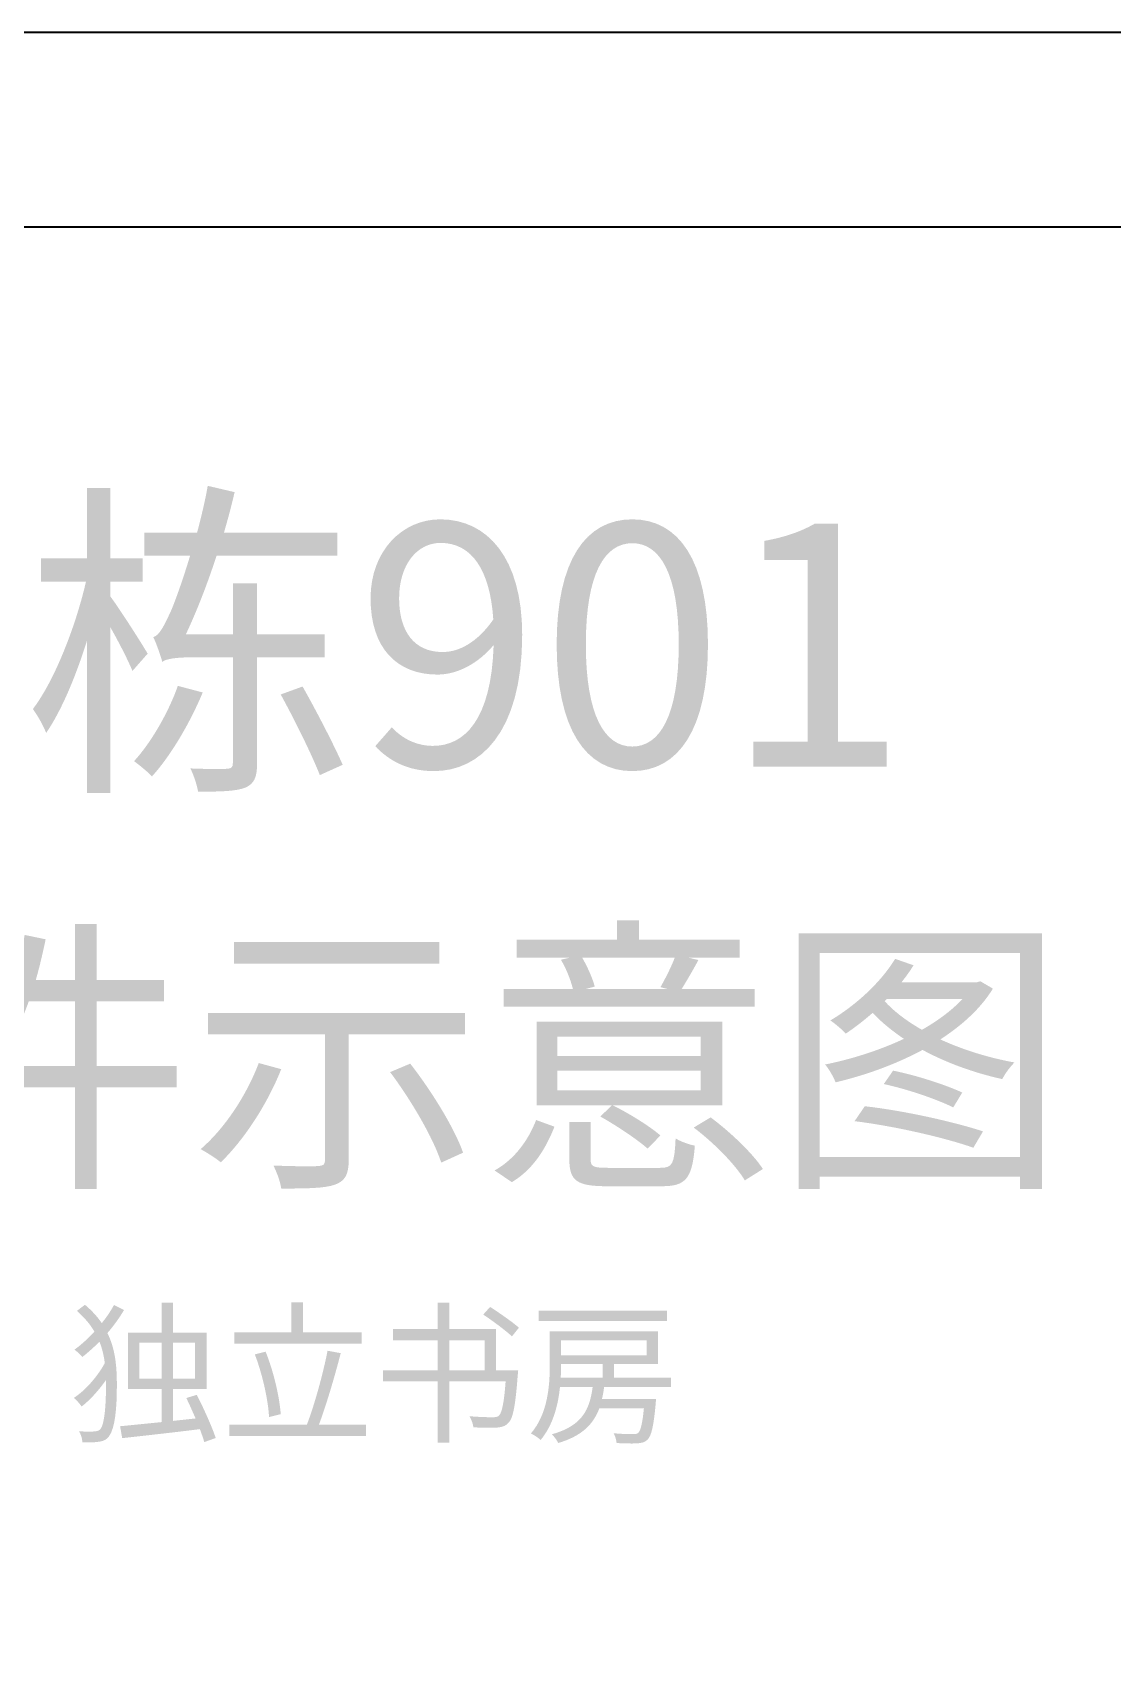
# Model space of a CAD drawing. Header units: millimetres. Extents: x -4600 to 229000, y -4300 to 19460.
# Drawn here: x 221477 to 223698, y 16114 to 19460 of the extents above; entities that cross this region are included whole.
import ezdxf

# ---------------------------------------------------------------- set-up
doc = ezdxf.new("R2010")
doc.units = ezdxf.units.MM
doc.header["$LTSCALE"] = 100
doc.layers.add('A-NOTE', color=7, linetype='Continuous', lineweight=18)
doc.layers.add('A-SHEET', color=7, linetype='Continuous', lineweight=35)

# ---------------------------------------------------------------- blocks, each defined once
blk = doc.blocks.new('A06_SHEET')
at = {"layer": 'A-NOTE'}
h = blk.add_hatch(color=256, dxfattribs=at)
edge = h.paths.add_edge_path()
edge.add_line((21588.8, 18523), (21588.8, 18378.4))
edge.add_line((21588.8, 18378.4), (21494, 18378.4))
edge.add_line((21494, 18378.4), (21494, 18330.6))
edge.add_line((21494, 18330.6), (21586.8, 18330.6))
edge.add_spline(control_points=[(21586.8, 18330.6), (21564.9, 18235.8), (21521.3, 18126), (21477.6, 18068.7)], knot_values=[0, 0, 0, 0, 1, 1, 1, 1], degree=3, periodic=0)
edge.add_spline(control_points=[(21477.6, 18068.7), (21487.2, 18055.7), (21499.5, 18033.9), (21504.9, 18019.6)], knot_values=[0, 0, 0, 0, 1, 1, 1, 1], degree=3, periodic=0)
edge.add_spline(control_points=[(21504.9, 18019.6), (21535.6, 18063.9), (21565.6, 18134.9), (21588.8, 18209.2)], knot_values=[0, 0, 0, 0, 1, 1, 1, 1], degree=3, periodic=0)
edge.add_line((21588.8, 18209.2), (21588.8, 17896.1))
edge.add_line((21588.8, 17896.1), (21637.2, 17896.1))
edge.add_line((21637.2, 17896.1), (21637.2, 18236.5))
edge.add_spline(control_points=[(21637.2, 18236.5), (21655, 18205.1), (21674.1, 18167.6), (21682.3, 18147.1)], knot_values=[0, 0, 0, 0, 1, 1, 1, 1], degree=3, periodic=0)
edge.add_line((21682.3, 18147.1), (21713.6, 18182.6))
edge.add_spline(control_points=[(21713.6, 18182.6), (21702.7, 18201.7), (21654.3, 18277.4), (21637.2, 18299.9)], knot_values=[0, 0, 0, 0, 1, 1, 1, 1], degree=3, periodic=0)
edge.add_line((21637.2, 18299.9), (21637.2, 18330.6))
edge.add_line((21637.2, 18330.6), (21703.4, 18330.6))
edge.add_line((21703.4, 18330.6), (21703.4, 18378.4))
edge.add_line((21703.4, 18378.4), (21637.2, 18378.4))
edge.add_line((21637.2, 18378.4), (21637.2, 18523))
edge.add_line((21637.2, 18523), (21588.8, 18523))
h = blk.add_hatch(color=256, dxfattribs=at)
edge = h.paths.add_edge_path()
edge.add_line((21706.8, 18431.6), (21706.8, 18384.5))
edge.add_line((21706.8, 18384.5), (21801, 18384.5))
edge.add_spline(control_points=[(21801, 18384.5), (21785.3, 18332), (21769.6, 18289.7), (21762.8, 18273.3)], knot_values=[0, 0, 0, 0, 1, 1, 1, 1], degree=3, periodic=0)
edge.add_spline(control_points=[(21762.8, 18273.3), (21748.4, 18242), (21738.2, 18220.1), (21725.2, 18216.7)], knot_values=[0, 0, 0, 0, 1, 1, 1, 1], degree=3, periodic=0)
edge.add_spline(control_points=[(21725.2, 18216.7), (21732.1, 18202.4), (21740.9, 18176.5), (21743.7, 18165.6)], knot_values=[0, 0, 0, 0, 1, 1, 1, 1], degree=3, periodic=0)
edge.add_spline(control_points=[(21743.7, 18165.6), (21749.8, 18171.7), (21772.3, 18175.1), (21803.7, 18175.1)], knot_values=[0, 0, 0, 0, 1, 1, 1, 1], degree=3, periodic=0)
edge.add_line((21803.7, 18175.1), (21888.9, 18175.1))
edge.add_line((21888.9, 18175.1), (21888.9, 17958.2))
edge.add_spline(control_points=[(21888.9, 17958.2), (21888.9, 17948.6), (21886.2, 17946.6), (21876.7, 17945.9), (21867.8, 17945.2), (21836.4, 17945.2), (21801.6, 17946.6)], knot_values=[0, 0, 0, 0, 1, 1, 1, 2, 2, 2, 2], degree=3, periodic=0)
edge.add_spline(control_points=[(21801.6, 17946.6), (21808.5, 17932.3), (21815.3, 17911.8), (21817.3, 17898.8)], knot_values=[0, 0, 0, 0, 1, 1, 1, 1], degree=3, periodic=0)
edge.add_spline(control_points=[(21817.3, 17898.8), (21863.7, 17898.8), (21894.4, 17899.5), (21914.2, 17907)], knot_values=[0, 0, 0, 0, 1, 1, 1, 1], degree=3, periodic=0)
edge.add_spline(control_points=[(21914.2, 17907), (21933.3, 17915.2), (21938.7, 17929.5), (21938.7, 17957.5)], knot_values=[0, 0, 0, 0, 1, 1, 1, 1], degree=3, periodic=0)
edge.add_line((21938.7, 17957.5), (21938.7, 18175.1))
edge.add_line((21938.7, 18175.1), (22077.9, 18175.1))
edge.add_line((22077.9, 18175.1), (22077.9, 18222.2))
edge.add_line((22077.9, 18222.2), (21938.7, 18222.2))
edge.add_line((21938.7, 18222.2), (21938.7, 18327.2))
edge.add_line((21938.7, 18327.2), (21888.9, 18327.2))
edge.add_line((21888.9, 18327.2), (21888.9, 18222.2))
edge.add_line((21888.9, 18222.2), (21792.1, 18222.2))
edge.add_spline(control_points=[(21792.1, 18222.2), (21814.6, 18269.9), (21836.4, 18325.9), (21855.5, 18384.5)], knot_values=[0, 0, 0, 0, 1, 1, 1, 1], degree=3, periodic=0)
edge.add_line((21855.5, 18384.5), (22103.8, 18384.5))
edge.add_line((22103.8, 18384.5), (22103.8, 18431.6))
edge.add_line((22103.8, 18431.6), (21870.5, 18431.6))
edge.add_spline(control_points=[(21870.5, 18431.6), (21878.7, 18459.5), (21886.2, 18487.5), (21892.4, 18514.8)], knot_values=[0, 0, 0, 0, 1, 1, 1, 1], degree=3, periodic=0)
edge.add_line((21892.4, 18514.8), (21837.1, 18527.8))
edge.add_spline(control_points=[(21837.1, 18527.8), (21831.7, 18495.7), (21823.5, 18463), (21815.3, 18431.6)], knot_values=[0, 0, 0, 0, 1, 1, 1, 1], degree=3, periodic=0)
edge.add_line((21815.3, 18431.6), (21706.8, 18431.6))
edge = h.paths.add_edge_path(flags=0)
edge.add_spline(control_points=[(21775.7, 18116.4), (21758, 18066), (21723.2, 18002.5), (21685.7, 17961.6)], knot_values=[0, 0, 0, 0, 1, 1, 1, 1], degree=3, periodic=0)
edge.add_spline(control_points=[(21685.7, 17961.6), (21696.6, 17953.4), (21713.6, 17939.8), (21722.5, 17930.2)], knot_values=[0, 0, 0, 0, 1, 1, 1, 1], degree=3, periodic=0)
edge.add_spline(control_points=[(21722.5, 17930.2), (21763.4, 17975.2), (21802.3, 18044.1), (21826.9, 18102.8)], knot_values=[0, 0, 0, 0, 1, 1, 1, 1], degree=3, periodic=0)
edge.add_line((21826.9, 18102.8), (21775.7, 18116.4))
edge = h.paths.add_edge_path(flags=0)
edge.add_spline(control_points=[(21987.2, 18098.7), (22016.5, 18045.5), (22051.3, 17974.6), (22067.7, 17932.9)], knot_values=[0, 0, 0, 0, 1, 1, 1, 1], degree=3, periodic=0)
edge.add_line((22067.7, 17932.9), (22114.7, 17954.1))
edge.add_spline(control_points=[(22114.7, 17954.1), (22097, 17994.3), (22061.5, 18063.2), (22032.2, 18115.1)], knot_values=[0, 0, 0, 0, 1, 1, 1, 1], degree=3, periodic=0)
edge.add_line((22032.2, 18115.1), (21987.2, 18098.7))
h = blk.add_hatch(color=256, dxfattribs=at)
edge = h.paths.add_edge_path()
edge.add_spline(control_points=[(22302.3, 17941.1), (22395.8, 17941.1), (22483.8, 18018.9), (22483.8, 18221.5), (22483.8, 18380.4), (22411.5, 18458.9), (22315.3, 18458.9), (22237.5, 18458.9), (22172, 18394.1), (22172, 18296.5), (22172, 18193.5), (22226.6, 18139.6), (22309.8, 18139.6), (22351.4, 18139.6), (22394.4, 18163.5), (22425.1, 18200.3)], knot_values=[0, 0, 0, 0, 1, 1, 1, 2, 2, 2, 3, 3, 3, 4, 4, 4, 5, 5, 5, 5], degree=3, periodic=0)
edge.add_spline(control_points=[(22425.1, 18200.3), (22420.3, 18045.5), (22364.4, 17993), (22300.3, 17993), (22267.5, 17993), (22237.5, 18007.3), (22215.7, 18031.2)], knot_values=[0, 0, 0, 0, 1, 1, 1, 2, 2, 2, 2], degree=3, periodic=0)
edge.add_line((22215.7, 18031.2), (22181.6, 17992.3))
edge.add_spline(control_points=[(22181.6, 17992.3), (22209.5, 17963), (22247.7, 17941.1), (22302.3, 17941.1)], knot_values=[0, 0, 0, 0, 1, 1, 1, 1], degree=3, periodic=0)
edge = h.paths.add_edge_path(flags=0)
edge.add_spline(control_points=[(22424.4, 18252.9), (22391, 18205.1), (22353.5, 18186), (22320.1, 18186), (22260.7, 18186), (22230.7, 18229.7), (22230.7, 18296.5), (22230.7, 18365.4), (22267.5, 18410.4), (22316, 18410.4), (22379.4, 18410.4), (22417.6, 18355.9), (22424.4, 18252.9)], knot_values=[0, 0, 0, 0, 1, 1, 1, 2, 2, 2, 3, 3, 3, 4, 4, 4, 4], degree=3, periodic=0)
h = blk.add_hatch(color=256, dxfattribs=at)
edge = h.paths.add_edge_path()
edge.add_spline(control_points=[(22710.2, 17941.1), (22805, 17941.1), (22865.8, 18027.1), (22865.8, 18201.7), (22865.8, 18375), (22805, 18458.9), (22710.2, 18458.9), (22614.7, 18458.9), (22554.7, 18375), (22554.7, 18201.7), (22554.7, 18027.1), (22614.7, 17941.1), (22710.2, 17941.1)], knot_values=[0, 0, 0, 0, 1, 1, 1, 2, 2, 2, 3, 3, 3, 4, 4, 4, 4], degree=3, periodic=0)
edge = h.paths.add_edge_path(flags=0)
edge.add_spline(control_points=[(22710.2, 17991.6), (22653.6, 17991.6), (22614.7, 18055), (22614.7, 18201.7), (22614.7, 18347.7), (22653.6, 18409.8), (22710.2, 18409.8), (22766.8, 18409.8), (22805.7, 18347.7), (22805.7, 18201.7), (22805.7, 18055), (22766.8, 17991.6), (22710.2, 17991.6)], knot_values=[0, 0, 0, 0, 1, 1, 1, 2, 2, 2, 3, 3, 3, 4, 4, 4, 4], degree=3, periodic=0)
h = blk.add_hatch(color=256, dxfattribs=at)
edge = h.paths.add_edge_path()
edge.add_line((22959.2, 17950), (23233.4, 17950))
edge.add_line((23233.4, 17950), (23233.4, 18001.8))
edge.add_line((23233.4, 18001.8), (23133.2, 18001.8))
edge.add_line((23133.2, 18001.8), (23133.2, 18450))
edge.add_line((23133.2, 18450), (23085.4, 18450))
edge.add_spline(control_points=[(23085.4, 18450), (23058.1, 18434.3), (23026.1, 18422.7), (22981.7, 18414.5)], knot_values=[0, 0, 0, 0, 1, 1, 1, 1], degree=3, periodic=0)
edge.add_line((22981.7, 18414.5), (22981.7, 18375))
edge.add_line((22981.7, 18375), (23071.1, 18375))
edge.add_line((23071.1, 18375), (23071.1, 18001.8))
edge.add_line((23071.1, 18001.8), (22959.2, 18001.8))
edge.add_line((22959.2, 18001.8), (22959.2, 17950))
h = blk.add_hatch(color=256, dxfattribs=at)
edge = h.paths.add_edge_path()
edge.add_line((22930.8, 17594.6), (22723.7, 17594.6))
edge.add_line((22723.7, 17594.6), (22723.7, 17634.2))
edge.add_line((22723.7, 17634.2), (22678.6, 17634.2))
edge.add_line((22678.6, 17634.2), (22678.6, 17594.6))
edge.add_line((22678.6, 17594.6), (22472.7, 17594.6))
edge.add_line((22472.7, 17594.6), (22472.7, 17557.4))
edge.add_line((22472.7, 17557.4), (22581.4, 17557.4))
edge.add_line((22581.4, 17557.4), (22563.4, 17553.2))
edge.add_spline(control_points=[(22563.4, 17553.2), (22574.2, 17535.2), (22583.8, 17511.2), (22588, 17493.2)], knot_values=[0, 0, 0, 0, 1, 1, 1, 1], degree=3, periodic=0)
edge.add_line((22588, 17493.2), (22445.7, 17493.2))
edge.add_line((22445.7, 17493.2), (22445.7, 17456.5))
edge.add_line((22445.7, 17456.5), (22962, 17456.5))
edge.add_line((22962, 17456.5), (22962, 17493.2))
edge.add_line((22962, 17493.2), (22811.9, 17493.2))
edge.add_spline(control_points=[(22811.9, 17493.2), (22822.1, 17510), (22834.7, 17531), (22846.1, 17552.6)], knot_values=[0, 0, 0, 0, 1, 1, 1, 1], degree=3, periodic=0)
edge.add_line((22846.1, 17552.6), (22825.7, 17557.4))
edge.add_line((22825.7, 17557.4), (22930.8, 17557.4))
edge.add_line((22930.8, 17557.4), (22930.8, 17594.6))
edge = h.paths.add_edge_path(flags=0)
edge.add_line((22781.9, 17493.2), (22615, 17493.2))
edge.add_line((22615, 17493.2), (22633, 17498))
edge.add_spline(control_points=[(22633, 17498), (22628.8, 17514.2), (22618.6, 17537.6), (22607.2, 17557.4)], knot_values=[0, 0, 0, 0, 1, 1, 1, 1], degree=3, periodic=0)
edge.add_line((22607.2, 17557.4), (22797.5, 17557.4))
edge.add_spline(control_points=[(22797.5, 17557.4), (22790.3, 17538.2), (22777.7, 17513.6), (22768.1, 17496.8)], knot_values=[0, 0, 0, 0, 1, 1, 1, 1], degree=3, periodic=0)
edge.add_line((22768.1, 17496.8), (22781.9, 17493.2))
h = blk.add_hatch(color=256, dxfattribs=at)
edge = h.paths.add_edge_path()
edge.add_line((21391.7, 17334.7), (21391.7, 17290.9))
edge.add_line((21391.7, 17290.9), (21563.9, 17290.9))
edge.add_line((21563.9, 17290.9), (21563.9, 17082))
edge.add_line((21563.9, 17082), (21608.9, 17082))
edge.add_line((21608.9, 17082), (21608.9, 17290.9))
edge.add_line((21608.9, 17290.9), (21773.4, 17290.9))
edge.add_line((21773.4, 17290.9), (21773.4, 17334.7))
edge.add_line((21773.4, 17334.7), (21608.9, 17334.7))
edge.add_line((21608.9, 17334.7), (21608.9, 17467.4))
edge.add_line((21608.9, 17467.4), (21747, 17467.4))
edge.add_line((21747, 17467.4), (21747, 17511.2))
edge.add_line((21747, 17511.2), (21608.9, 17511.2))
edge.add_line((21608.9, 17511.2), (21608.9, 17627))
edge.add_line((21608.9, 17627), (21563.9, 17627))
edge.add_line((21563.9, 17627), (21563.9, 17511.2))
edge.add_line((21563.9, 17511.2), (21483.5, 17511.2))
edge.add_spline(control_points=[(21483.5, 17511.2), (21491.3, 17538.2), (21497.9, 17567), (21503.9, 17595.2)], knot_values=[0, 0, 0, 0, 1, 1, 1, 1], degree=3, periodic=0)
edge.add_line((21503.9, 17595.2), (21460.7, 17604.2))
edge.add_spline(control_points=[(21460.7, 17604.2), (21446.9, 17525.6), (21421.7, 17448.1), (21386.8, 17398.3)], knot_values=[0, 0, 0, 0, 1, 1, 1, 1], degree=3, periodic=0)
edge.add_spline(control_points=[(21386.8, 17398.3), (21397.7, 17392.9), (21416.9, 17382.1), (21425.3, 17375.5)], knot_values=[0, 0, 0, 0, 1, 1, 1, 1], degree=3, periodic=0)
edge.add_spline(control_points=[(21425.3, 17375.5), (21441.5, 17400.7), (21456.5, 17432.5), (21469.1, 17467.4)], knot_values=[0, 0, 0, 0, 1, 1, 1, 1], degree=3, periodic=0)
edge.add_line((21469.1, 17467.4), (21563.9, 17467.4))
edge.add_line((21563.9, 17467.4), (21563.9, 17334.7))
edge.add_line((21563.9, 17334.7), (21391.7, 17334.7))
h = blk.add_hatch(color=256, dxfattribs=at)
h.paths.add_polyline_path([(23052.6, 17607.8), (23052.6, 17082), (23095.8, 17082), (23095.8, 17107.2), (23507.6, 17107.2), (23507.6, 17082), (23552.6, 17082), (23552.6, 17607.8), (23052.6, 17607.8)])
h.paths.add_polyline_path([(23095.8, 17147.4), (23095.8, 17567), (23507.6, 17567), (23507.6, 17147.4), (23095.8, 17147.4)], flags=0)
edge = h.paths.add_edge_path(flags=0)
edge.add_spline(control_points=[(23250.7, 17555), (23220.7, 17505.8), (23169.1, 17458.9), (23117.4, 17428.3)], knot_values=[0, 0, 0, 0, 1, 1, 1, 1], degree=3, periodic=0)
edge.add_spline(control_points=[(23117.4, 17428.3), (23127, 17422.3), (23142.6, 17408.5), (23149.2, 17401.3)], knot_values=[0, 0, 0, 0, 1, 1, 1, 1], degree=3, periodic=0)
edge.add_spline(control_points=[(23149.2, 17401.3), (23167.3, 17413.3), (23185.9, 17427.7), (23204.5, 17443.9)], knot_values=[0, 0, 0, 0, 1, 1, 1, 1], degree=3, periodic=0)
edge.add_spline(control_points=[(23204.5, 17443.9), (23222.5, 17424.7), (23244.7, 17406.7), (23268.7, 17390.5)], knot_values=[0, 0, 0, 0, 1, 1, 1, 1], degree=3, periodic=0)
edge.add_spline(control_points=[(23268.7, 17390.5), (23217.7, 17366.5), (23160.1, 17348.5), (23106.6, 17337.7)], knot_values=[0, 0, 0, 0, 1, 1, 1, 1], degree=3, periodic=0)
edge.add_spline(control_points=[(23106.6, 17337.7), (23114.4, 17329.3), (23124, 17311.9), (23128.2, 17301.1)], knot_values=[0, 0, 0, 0, 1, 1, 1, 1], degree=3, periodic=0)
edge.add_spline(control_points=[(23128.2, 17301.1), (23187.1, 17314.9), (23250.1, 17337.1), (23307.1, 17367.7)], knot_values=[0, 0, 0, 0, 1, 1, 1, 1], degree=3, periodic=0)
edge.add_spline(control_points=[(23307.1, 17367.7), (23356.9, 17340.7), (23414, 17320.3), (23471, 17307.7)], knot_values=[0, 0, 0, 0, 1, 1, 1, 1], degree=3, periodic=0)
edge.add_spline(control_points=[(23471, 17307.7), (23476.4, 17318.5), (23487.8, 17334.1), (23496.2, 17341.9)], knot_values=[0, 0, 0, 0, 1, 1, 1, 1], degree=3, periodic=0)
edge.add_spline(control_points=[(23496.2, 17341.9), (23443.4, 17351.5), (23390.6, 17367.7), (23343.7, 17389.3)], knot_values=[0, 0, 0, 0, 1, 1, 1, 1], degree=3, periodic=0)
edge.add_spline(control_points=[(23343.7, 17389.3), (23388.8, 17418.7), (23426.6, 17452.9), (23451.8, 17493.8)], knot_values=[0, 0, 0, 0, 1, 1, 1, 1], degree=3, periodic=0)
edge.add_line((23451.8, 17493.8), (23426, 17508.8))
edge.add_line((23426, 17508.8), (23419.4, 17507))
edge.add_line((23419.4, 17507), (23263.9, 17507))
edge.add_spline(control_points=[(23263.9, 17507), (23272.9, 17518.4), (23281.3, 17529.8), (23288.5, 17541.8)], knot_values=[0, 0, 0, 0, 1, 1, 1, 1], degree=3, periodic=0)
edge.add_line((23288.5, 17541.8), (23250.7, 17555))
edge = h.paths.add_edge_path(flags=0)
edge.add_line((23229.1, 17468), (23233.3, 17472.2))
edge.add_line((23233.3, 17472.2), (23388.8, 17472.2))
edge.add_spline(control_points=[(23388.8, 17472.2), (23367.1, 17448.7), (23338.3, 17427.7), (23305.9, 17409.1)], knot_values=[0, 0, 0, 0, 1, 1, 1, 1], degree=3, periodic=0)
edge.add_spline(control_points=[(23305.9, 17409.1), (23275.3, 17426.5), (23248.9, 17446.3), (23229.1, 17468)], knot_values=[0, 0, 0, 0, 1, 1, 1, 1], degree=3, periodic=0)
edge = h.paths.add_edge_path(flags=0)
edge.add_spline(control_points=[(23167.3, 17221.2), (23250.1, 17211), (23353.9, 17187), (23411.6, 17166.6)], knot_values=[0, 0, 0, 0, 1, 1, 1, 1], degree=3, periodic=0)
edge.add_line((23411.6, 17166.6), (23431.4, 17200.2))
edge.add_spline(control_points=[(23431.4, 17200.2), (23373.2, 17219.4), (23269.3, 17242.9), (23188.3, 17251.9)], knot_values=[0, 0, 0, 0, 1, 1, 1, 1], degree=3, periodic=0)
edge.add_line((23188.3, 17251.9), (23167.3, 17221.2))
edge = h.paths.add_edge_path(flags=0)
edge.add_spline(control_points=[(23227.3, 17297.5), (23275.3, 17287.3), (23336.5, 17266.3), (23370.2, 17249.5)], knot_values=[0, 0, 0, 0, 1, 1, 1, 1], degree=3, periodic=0)
edge.add_line((23370.2, 17249.5), (23388.8, 17280.1))
edge.add_spline(control_points=[(23388.8, 17280.1), (23355.1, 17295.7), (23294.5, 17315.5), (23246.5, 17325.1)], knot_values=[0, 0, 0, 0, 1, 1, 1, 1], degree=3, periodic=0)
edge.add_line((23246.5, 17325.1), (23227.3, 17297.5))
for points in [[(21891.1, 17589.8), (21891.1, 17545.4), (22313.7, 17545.4), (22313.7, 17589.8), (21891.1, 17589.8)], [(22009, 16848.6), (22009, 16786.8), (21891.9, 16786.8), (21891.9, 16763.5), (22153.9, 16763.5), (22153.9, 16786.8), (22033.4, 16786.8), (22033.4, 16848.6), (22009, 16848.6)], [(22517.9, 16831.6), (22517.9, 16810.3), (22781.5, 16810.3), (22781.5, 16831.6), (22517.9, 16831.6)]]:
    blk.add_hatch(color=256, dxfattribs=at).paths.add_polyline_path(points)
h = blk.add_hatch(color=256, dxfattribs=at)
edge = h.paths.add_edge_path()
edge.add_line((21837.7, 17443.9), (21837.7, 17399.5))
edge.add_line((21837.7, 17399.5), (22078.4, 17399.5))
edge.add_line((22078.4, 17399.5), (22078.4, 17141.4))
edge.add_spline(control_points=[(22078.4, 17141.4), (22078.4, 17131.8), (22074.8, 17129.4), (22064, 17128.8), (22052.6, 17128.2), (22012.9, 17128.2), (21972.1, 17130)], knot_values=[0, 0, 0, 0, 1, 1, 1, 2, 2, 2, 2], degree=3, periodic=0)
edge.add_spline(control_points=[(21972.1, 17130), (21979.3, 17116.2), (21986.5, 17096.4), (21988.3, 17082.6)], knot_values=[0, 0, 0, 0, 1, 1, 1, 1], degree=3, periodic=0)
edge.add_spline(control_points=[(21988.3, 17082.6), (22041.7, 17082.6), (22077.2, 17083.2), (22098.2, 17090.4)], knot_values=[0, 0, 0, 0, 1, 1, 1, 1], degree=3, periodic=0)
edge.add_spline(control_points=[(22098.2, 17090.4), (22119.8, 17098.2), (22127, 17111.4), (22127, 17140.8)], knot_values=[0, 0, 0, 0, 1, 1, 1, 1], degree=3, periodic=0)
edge.add_line((22127, 17140.8), (22127, 17399.5))
edge.add_line((22127, 17399.5), (22366.5, 17399.5))
edge.add_line((22366.5, 17399.5), (22366.5, 17443.9))
edge.add_line((22366.5, 17443.9), (21837.7, 17443.9))
edge = h.paths.add_edge_path(flags=0)
edge.add_spline(control_points=[(21942.1, 17340.7), (21916.3, 17272.9), (21871.9, 17206.2), (21822.6, 17163.6)], knot_values=[0, 0, 0, 0, 1, 1, 1, 1], degree=3, periodic=0)
edge.add_spline(control_points=[(21822.6, 17163.6), (21834.1, 17157.6), (21854.5, 17144.4), (21864.1, 17136.6)], knot_values=[0, 0, 0, 0, 1, 1, 1, 1], degree=3, periodic=0)
edge.add_spline(control_points=[(21864.1, 17136.6), (21911.5, 17182.8), (21958.9, 17254.3), (21988.3, 17328.1)], knot_values=[0, 0, 0, 0, 1, 1, 1, 1], degree=3, periodic=0)
edge.add_line((21988.3, 17328.1), (21942.1, 17340.7))
edge = h.paths.add_edge_path(flags=0)
edge.add_spline(control_points=[(22212.2, 17322.1), (22255.4, 17264.5), (22301.1, 17186.4), (22317.3, 17136)], knot_values=[0, 0, 0, 0, 1, 1, 1, 1], degree=3, periodic=0)
edge.add_line((22317.3, 17136), (22362.3, 17156.4))
edge.add_spline(control_points=[(22362.3, 17156.4), (22344.3, 17207.4), (22297.5, 17283.1), (22253.6, 17339.5)], knot_values=[0, 0, 0, 0, 1, 1, 1, 1], degree=3, periodic=0)
edge.add_line((22253.6, 17339.5), (22212.2, 17322.1))
h = blk.add_hatch(color=256, dxfattribs=at)
edge = h.paths.add_edge_path()
edge.add_line((22895.3, 17425.9), (22513.6, 17425.9))
edge.add_line((22513.6, 17425.9), (22513.6, 17253.7))
edge.add_line((22513.6, 17253.7), (22668.4, 17253.7))
edge.add_line((22668.4, 17253.7), (22644.4, 17230.8))
edge.add_spline(control_points=[(22644.4, 17230.8), (22678.6, 17211.6), (22720.7, 17183.4), (22741.7, 17164.8)], knot_values=[0, 0, 0, 0, 1, 1, 1, 1], degree=3, periodic=0)
edge.add_line((22741.7, 17164.8), (22768.1, 17191.8))
edge.add_spline(control_points=[(22768.1, 17191.8), (22746.5, 17210.4), (22704.4, 17236.8), (22670.2, 17253.7)], knot_values=[0, 0, 0, 0, 1, 1, 1, 1], degree=3, periodic=0)
edge.add_line((22670.2, 17253.7), (22895.3, 17253.7))
edge.add_line((22895.3, 17253.7), (22895.3, 17425.9))
h.paths.add_polyline_path([(22556.2, 17355.1), (22556.2, 17395.3), (22850.9, 17395.3), (22850.9, 17355.1), (22556.2, 17355.1)], flags=0)
h.paths.add_polyline_path([(22556.2, 17284.9), (22556.2, 17325.1), (22850.9, 17325.1), (22850.9, 17284.9), (22556.2, 17284.9)], flags=0)
h = blk.add_hatch(color=256, dxfattribs=at)
edge = h.paths.add_edge_path()
edge.add_line((22550.2, 17209.8), (22512.4, 17223.6))
edge.add_spline(control_points=[(22512.4, 17223.6), (22497.4, 17184), (22469.1, 17143.2), (22427.1, 17119.8)], knot_values=[0, 0, 0, 0, 1, 1, 1, 1], degree=3, periodic=0)
edge.add_line((22427.1, 17119.8), (22462.5, 17095.8))
edge.add_spline(control_points=[(22462.5, 17095.8), (22507, 17122.2), (22532.8, 17166), (22550.2, 17209.8)], knot_values=[0, 0, 0, 0, 1, 1, 1, 1], degree=3, periodic=0)
h = blk.add_hatch(color=256, dxfattribs=at)
edge = h.paths.add_edge_path()
edge.add_line((22624.6, 17142), (22624.6, 17219.4))
edge.add_line((22624.6, 17219.4), (22580.8, 17219.4))
edge.add_line((22580.8, 17219.4), (22580.8, 17142))
edge.add_spline(control_points=[(22580.8, 17142), (22580.8, 17098.8), (22596.4, 17087.4), (22657.6, 17087.4), (22670.2, 17087.4), (22757.9, 17087.4), (22771.1, 17087.4), (22820.3, 17087.4), (22833.5, 17103), (22838.9, 17170.8)], knot_values=[0, 0, 0, 0, 1, 1, 1, 2, 2, 2, 3, 3, 3, 3], degree=3, periodic=0)
edge.add_spline(control_points=[(22838.9, 17170.8), (22826.9, 17173.2), (22809.5, 17179.2), (22799.3, 17185.8)], knot_values=[0, 0, 0, 0, 1, 1, 1, 1], degree=3, periodic=0)
edge.add_spline(control_points=[(22799.3, 17185.8), (22796.9, 17132.4), (22792.7, 17125.2), (22767.5, 17125.2), (22747.7, 17125.2), (22675, 17125.2), (22661.2, 17125.2), (22630, 17125.2), (22624.6, 17127.6), (22624.6, 17142)], knot_values=[0, 0, 0, 0, 1, 1, 1, 2, 2, 2, 3, 3, 3, 3], degree=3, periodic=0)
h = blk.add_hatch(color=256, dxfattribs=at)
edge = h.paths.add_edge_path()
edge.add_line((22871.3, 17229), (22836.5, 17208))
edge.add_spline(control_points=[(22836.5, 17208), (22877.3, 17177.4), (22922.3, 17131.8), (22941.6, 17099.4)], knot_values=[0, 0, 0, 0, 1, 1, 1, 1], degree=3, periodic=0)
edge.add_line((22941.6, 17099.4), (22978.8, 17122.8))
edge.add_spline(control_points=[(22978.8, 17122.8), (22957.8, 17155.2), (22911.5, 17199), (22871.3, 17229)], knot_values=[0, 0, 0, 0, 1, 1, 1, 1], degree=3, periodic=0)
h = blk.add_hatch(color=256, dxfattribs=at)
edge = h.paths.add_edge_path()
edge.add_spline(control_points=[(21644.4, 16843.2), (21637.8, 16831), (21629.3, 16818.1), (21619.2, 16805.9)], knot_values=[0, 0, 0, 0, 1, 1, 1, 1], degree=3, periodic=0)
edge.add_spline(control_points=[(21619.2, 16805.9), (21610.5, 16818.8), (21599.2, 16831.3), (21584.7, 16843.6)], knot_values=[0, 0, 0, 0, 1, 1, 1, 1], degree=3, periodic=0)
edge.add_line((21584.7, 16843.6), (21568.1, 16831))
edge.add_spline(control_points=[(21568.1, 16831), (21583.8, 16817.2), (21595.7, 16803.1), (21604.2, 16788.3)], knot_values=[0, 0, 0, 0, 1, 1, 1, 1], degree=3, periodic=0)
edge.add_spline(control_points=[(21604.2, 16788.3), (21591.3, 16774.5), (21577.5, 16761.7), (21563.1, 16751.3)], knot_values=[0, 0, 0, 0, 1, 1, 1, 1], degree=3, periodic=0)
edge.add_spline(control_points=[(21563.1, 16751.3), (21568.4, 16747.5), (21575.6, 16740.9), (21579.4, 16736.2)], knot_values=[0, 0, 0, 0, 1, 1, 1, 1], degree=3, periodic=0)
edge.add_spline(control_points=[(21579.4, 16736.2), (21591.3, 16745.7), (21603.2, 16756.3), (21614.5, 16767.6)], knot_values=[0, 0, 0, 0, 1, 1, 1, 1], degree=3, periodic=0)
edge.add_spline(control_points=[(21614.5, 16767.6), (21620.2, 16753.5), (21623.6, 16738.8), (21625.5, 16723.7)], knot_values=[0, 0, 0, 0, 1, 1, 1, 1], degree=3, periodic=0)
edge.add_spline(control_points=[(21625.5, 16723.7), (21610.8, 16696.4), (21585, 16666.9), (21561.8, 16652.1)], knot_values=[0, 0, 0, 0, 1, 1, 1, 1], degree=3, periodic=0)
edge.add_spline(control_points=[(21561.8, 16652.1), (21567.5, 16647.8), (21574.1, 16639.6), (21577.8, 16634.3)], knot_values=[0, 0, 0, 0, 1, 1, 1, 1], degree=3, periodic=0)
edge.add_spline(control_points=[(21577.8, 16634.3), (21594.8, 16647.4), (21613, 16667.5), (21628, 16688.9)], knot_values=[0, 0, 0, 0, 1, 1, 1, 1], degree=3, periodic=0)
edge.add_line((21628, 16688.9), (21628, 16678.8))
edge.add_spline(control_points=[(21628, 16678.8), (21628, 16637.4), (21624.9, 16599.4), (21617.1, 16588.8), (21614.5, 16585.3), (21611.4, 16584.1), (21606.7, 16583.4), (21599.8, 16582.5), (21587.6, 16582.5), (21572.5, 16583.4)], knot_values=[0, 0, 0, 0, 1, 1, 1, 2, 2, 2, 3, 3, 3, 3], degree=3, periodic=0)
edge.add_spline(control_points=[(21572.5, 16583.4), (21576.6, 16576.8), (21579.1, 16568.4), (21579.4, 16560.8)], knot_values=[0, 0, 0, 0, 1, 1, 1, 1], degree=3, periodic=0)
edge.add_spline(control_points=[(21579.4, 16560.8), (21592.6, 16560.2), (21605.4, 16560.5), (21616.1, 16562.4)], knot_values=[0, 0, 0, 0, 1, 1, 1, 1], degree=3, periodic=0)
edge.add_spline(control_points=[(21616.1, 16562.4), (21624, 16563.7), (21629.9, 16567.1), (21634, 16572.8)], knot_values=[0, 0, 0, 0, 1, 1, 1, 1], degree=3, periodic=0)
edge.add_spline(control_points=[(21634, 16572.8), (21646.9, 16590), (21650.3, 16632.4), (21650.3, 16678.2), (21650.3, 16715.5), (21647.5, 16751.6), (21630.9, 16785.5)], knot_values=[0, 0, 0, 0, 1, 1, 1, 2, 2, 2, 2], degree=3, periodic=0)
edge.add_spline(control_points=[(21630.9, 16785.5), (21644, 16800.6), (21655.6, 16816.9), (21665.1, 16832.9)], knot_values=[0, 0, 0, 0, 1, 1, 1, 1], degree=3, periodic=0)
edge.add_line((21665.1, 16832.9), (21644.4, 16843.2))
h = blk.add_hatch(color=256, dxfattribs=at)
edge = h.paths.add_edge_path()
edge.add_line((21673.2, 16786.4), (21673.2, 16670.3))
edge.add_line((21673.2, 16670.3), (21742.3, 16670.3))
edge.add_line((21742.3, 16670.3), (21742.3, 16602.3))
edge.add_line((21742.3, 16602.3), (21656.9, 16593.8))
edge.add_line((21656.9, 16593.8), (21661.3, 16569.3))
edge.add_spline(control_points=[(21661.3, 16569.3), (21703.3, 16574), (21763.6, 16580.6), (21821, 16587.8)], knot_values=[0, 0, 0, 0, 1, 1, 1, 1], degree=3, periodic=0)
edge.add_spline(control_points=[(21821, 16587.8), (21824.8, 16577.8), (21827.9, 16568.7), (21830.1, 16561.2)], knot_values=[0, 0, 0, 0, 1, 1, 1, 1], degree=3, periodic=0)
edge.add_line((21830.1, 16561.2), (21853.6, 16569.6))
edge.add_spline(control_points=[(21853.6, 16569.6), (21846.1, 16592.2), (21829.2, 16629.9), (21814.7, 16658.4)], knot_values=[0, 0, 0, 0, 1, 1, 1, 1], degree=3, periodic=0)
edge.add_line((21814.7, 16658.4), (21793.1, 16651.8))
edge.add_spline(control_points=[(21793.1, 16651.8), (21799.4, 16639), (21805.9, 16624.2), (21812.2, 16609.8)], knot_values=[0, 0, 0, 0, 1, 1, 1, 1], degree=3, periodic=0)
edge.add_line((21812.2, 16609.8), (21765.8, 16604.8))
edge.add_line((21765.8, 16604.8), (21765.8, 16670.3))
edge.add_line((21765.8, 16670.3), (21835.1, 16670.3))
edge.add_line((21835.1, 16670.3), (21835.1, 16786.4))
edge.add_line((21835.1, 16786.4), (21765.8, 16786.4))
edge.add_line((21765.8, 16786.4), (21765.8, 16847.9))
edge.add_line((21765.8, 16847.9), (21742.3, 16847.9))
edge.add_line((21742.3, 16847.9), (21742.3, 16786.4))
edge.add_line((21742.3, 16786.4), (21673.2, 16786.4))
h.paths.add_polyline_path([(21696.4, 16765.7), (21742.3, 16765.7), (21742.3, 16691.4), (21696.4, 16691.4), (21696.4, 16765.7)], flags=0)
h.paths.add_polyline_path([(21765.8, 16765.7), (21811, 16765.7), (21811, 16691.4), (21765.8, 16691.4), (21765.8, 16765.7)], flags=0)
h = blk.add_hatch(color=256, dxfattribs=at)
edge = h.paths.add_edge_path()
edge.add_line((22218.3, 16793.7), (22218.3, 16770.8))
edge.add_line((22218.3, 16770.8), (22309.9, 16770.8))
edge.add_line((22309.9, 16770.8), (22309.9, 16708.9))
edge.add_line((22309.9, 16708.9), (22197.5, 16708.9))
edge.add_line((22197.5, 16708.9), (22197.5, 16686.4))
edge.add_line((22197.5, 16686.4), (22309.9, 16686.4))
edge.add_line((22309.9, 16686.4), (22309.9, 16560.2))
edge.add_line((22309.9, 16560.2), (22333.7, 16560.2))
edge.add_line((22333.7, 16560.2), (22333.7, 16686.4))
edge.add_line((22333.7, 16686.4), (22449.8, 16686.4))
edge.add_spline(control_points=[(22449.8, 16686.4), (22446.4, 16640.9), (22442, 16621.1), (22435.7, 16615.4), (22432.6, 16612.6), (22429.1, 16612.3), (22422.5, 16612.3), (22415.3, 16612.3), (22394.9, 16612.6), (22375.1, 16614.5)], knot_values=[0, 0, 0, 0, 1, 1, 1, 2, 2, 2, 3, 3, 3, 3], degree=3, periodic=0)
edge.add_spline(control_points=[(22375.1, 16614.5), (22379.5, 16607.9), (22382.7, 16598.5), (22383.3, 16591.6)], knot_values=[0, 0, 0, 0, 1, 1, 1, 1], degree=3, periodic=0)
edge.add_spline(control_points=[(22383.3, 16591.6), (22402.4, 16590.6), (22421.3, 16590.3), (22431, 16591)], knot_values=[0, 0, 0, 0, 1, 1, 1, 1], degree=3, periodic=0)
edge.add_spline(control_points=[(22431, 16591), (22442, 16591.9), (22449.2, 16593.8), (22455.5, 16600.7)], knot_values=[0, 0, 0, 0, 1, 1, 1, 1], degree=3, periodic=0)
edge.add_spline(control_points=[(22455.5, 16600.7), (22464.9, 16609.8), (22469.9, 16635.2), (22474.6, 16698.3)], knot_values=[0, 0, 0, 0, 1, 1, 1, 1], degree=3, periodic=0)
edge.add_spline(control_points=[(22474.6, 16698.3), (22474.9, 16701.7), (22475.6, 16708.9), (22475.6, 16708.9)], knot_values=[0, 0, 0, 0, 1, 1, 1, 1], degree=3, periodic=0)
edge.add_line((22475.6, 16708.9), (22429.7, 16708.9))
edge.add_line((22429.7, 16708.9), (22429.7, 16793.7))
edge.add_line((22429.7, 16793.7), (22333.7, 16793.7))
edge.add_line((22333.7, 16793.7), (22333.7, 16847.6))
edge.add_line((22333.7, 16847.6), (22309.9, 16847.6))
edge.add_line((22309.9, 16847.6), (22309.9, 16793.7))
edge.add_line((22309.9, 16793.7), (22218.3, 16793.7))
h.paths.add_polyline_path([(22333.7, 16708.9), (22333.7, 16770.8), (22406.5, 16770.8), (22406.5, 16708.9), (22333.7, 16708.9)], flags=0)
edge = h.paths.add_edge_path(flags=0)
edge.add_spline(control_points=[(22403.7, 16823.5), (22423.8, 16810), (22449.8, 16790.8), (22462.7, 16778.6)], knot_values=[0, 0, 0, 0, 1, 1, 1, 1], degree=3, periodic=0)
edge.add_line((22462.7, 16778.6), (22477.1, 16796.5))
edge.add_spline(control_points=[(22477.1, 16796.5), (22463.9, 16808.1), (22437.3, 16826.6), (22417.8, 16839.2)], knot_values=[0, 0, 0, 0, 1, 1, 1, 1], degree=3, periodic=0)
edge.add_line((22417.8, 16839.2), (22403.7, 16823.5))
h = blk.add_hatch(color=256, dxfattribs=at)
edge = h.paths.add_edge_path()
edge.add_line((22540.5, 16789), (22540.5, 16719))
edge.add_spline(control_points=[(22540.5, 16719), (22540.5, 16676.6), (22536.4, 16619.5), (22501.6, 16578.7)], knot_values=[0, 0, 0, 0, 1, 1, 1, 1], degree=3, periodic=0)
edge.add_spline(control_points=[(22501.6, 16578.7), (22507.6, 16576.5), (22517.6, 16569.6), (22521.7, 16565.5)], knot_values=[0, 0, 0, 0, 1, 1, 1, 1], degree=3, periodic=0)
edge.add_spline(control_points=[(22521.7, 16565.5), (22547.1, 16596), (22557.8, 16637.1), (22561.5, 16674.7)], knot_values=[0, 0, 0, 0, 1, 1, 1, 1], degree=3, periodic=0)
edge.add_line((22561.5, 16674.7), (22628.7, 16674.7))
edge.add_spline(control_points=[(22628.7, 16674.7), (22622.7, 16628), (22607, 16594.4), (22544.6, 16577.2)], knot_values=[0, 0, 0, 0, 1, 1, 1, 1], degree=3, periodic=0)
edge.add_spline(control_points=[(22544.6, 16577.2), (22549.3, 16573.1), (22555.6, 16564.6), (22557.8, 16559.3)], knot_values=[0, 0, 0, 0, 1, 1, 1, 1], degree=3, periodic=0)
edge.add_spline(control_points=[(22557.8, 16559.3), (22606.7, 16573.7), (22630.2, 16597.9), (22642.5, 16630.8)], knot_values=[0, 0, 0, 0, 1, 1, 1, 1], degree=3, periodic=0)
edge.add_line((22642.5, 16630.8), (22734.1, 16630.8))
edge.add_spline(control_points=[(22734.1, 16630.8), (22731, 16598.5), (22727.2, 16584.7), (22722.5, 16580.3)], knot_values=[0, 0, 0, 0, 1, 1, 1, 1], degree=3, periodic=0)
edge.add_spline(control_points=[(22722.5, 16580.3), (22719.7, 16577.8), (22716.5, 16577.5), (22710.9, 16577.5), (22704.9, 16577.5), (22688.6, 16577.8), (22671.7, 16579.4)], knot_values=[0, 0, 0, 0, 1, 1, 1, 2, 2, 2, 2], degree=3, periodic=0)
edge.add_spline(control_points=[(22671.7, 16579.4), (22675.1, 16573.7), (22677.6, 16565.2), (22677.9, 16559.3)], knot_values=[0, 0, 0, 0, 1, 1, 1, 1], degree=3, periodic=0)
edge.add_spline(control_points=[(22677.9, 16559.3), (22695.5, 16558.3), (22712.5, 16558), (22720.6, 16558.6), (22729.7, 16559.3), (22736, 16560.8), (22741.6, 16566.2)], knot_values=[0, 0, 0, 0, 1, 1, 1, 2, 2, 2, 2], degree=3, periodic=0)
edge.add_spline(control_points=[(22741.6, 16566.2), (22749.5, 16574.3), (22754.2, 16593.8), (22758.3, 16640.2)], knot_values=[0, 0, 0, 0, 1, 1, 1, 1], degree=3, periodic=0)
edge.add_spline(control_points=[(22758.3, 16640.2), (22758.6, 16643), (22758.9, 16649.6), (22758.9, 16649.6)], knot_values=[0, 0, 0, 0, 1, 1, 1, 1], degree=3, periodic=0)
edge.add_line((22758.9, 16649.6), (22647.8, 16649.6))
edge.add_spline(control_points=[(22647.8, 16649.6), (22649.7, 16657.5), (22651.3, 16666), (22652.2, 16674.7)], knot_values=[0, 0, 0, 0, 1, 1, 1, 1], degree=3, periodic=0)
edge.add_line((22652.2, 16674.7), (22789.6, 16674.7))
edge.add_line((22789.6, 16674.7), (22789.6, 16693.9))
edge.add_line((22789.6, 16693.9), (22672.3, 16693.9))
edge.add_line((22672.3, 16693.9), (22672.3, 16721.5))
edge.add_line((22672.3, 16721.5), (22763.3, 16721.5))
edge.add_line((22763.3, 16721.5), (22763.3, 16789))
edge.add_line((22763.3, 16789), (22540.5, 16789))
h.paths.add_polyline_path([(22563.7, 16770.8), (22740.1, 16770.8), (22740.1, 16739.7), (22563.7, 16739.7), (22563.7, 16770.8)], flags=0)
edge = h.paths.add_edge_path(flags=0)
edge.add_line((22563.7, 16721.5), (22649.1, 16721.5))
edge.add_line((22649.1, 16721.5), (22649.1, 16693.9))
edge.add_line((22649.1, 16693.9), (22563.1, 16693.9))
edge.add_spline(control_points=[(22563.1, 16693.9), (22563.4, 16702.7), (22563.7, 16710.8), (22563.7, 16718.7)], knot_values=[0, 0, 0, 0, 1, 1, 1, 1], degree=3, periodic=0)
edge.add_line((22563.7, 16718.7), (22563.7, 16721.5))
h = blk.add_hatch(color=256, dxfattribs=at)
edge = h.paths.add_edge_path()
edge.add_spline(control_points=[(22083.6, 16749.1), (22074.5, 16702.7), (22056.7, 16637.4), (22041, 16596.9)], knot_values=[0, 0, 0, 0, 1, 1, 1, 1], degree=3, periodic=0)
edge.add_line((22041, 16596.9), (21881.3, 16596.9))
edge.add_line((21881.3, 16596.9), (21881.3, 16573.7))
edge.add_line((21881.3, 16573.7), (22162.7, 16573.7))
edge.add_line((22162.7, 16573.7), (22162.7, 16596.9))
edge.add_line((22162.7, 16596.9), (22065.8, 16596.9))
edge.add_spline(control_points=[(22065.8, 16596.9), (22080.8, 16637.1), (22098.4, 16696.4), (22110.6, 16744.1)], knot_values=[0, 0, 0, 0, 1, 1, 1, 1], degree=3, periodic=0)
edge.add_line((22110.6, 16744.1), (22083.6, 16749.1))
edge = h.paths.add_edge_path(flags=0)
edge.add_spline(control_points=[(21934, 16741.6), (21949.7, 16700.8), (21961.6, 16647.1), (21963.2, 16612.6)], knot_values=[0, 0, 0, 0, 1, 1, 1, 1], degree=3, periodic=0)
edge.add_line((21963.2, 16612.6), (21987.3, 16618.6))
edge.add_spline(control_points=[(21987.3, 16618.6), (21984.8, 16653.4), (21972.9, 16705.8), (21956.2, 16747.2)], knot_values=[0, 0, 0, 0, 1, 1, 1, 1], degree=3, periodic=0)
edge.add_line((21956.2, 16747.2), (21934, 16741.6))
at = {"layer": 'A-SHEET'}
for points in [[(-4600, -4300), (29000, -4300), (29000, 19460), (-4600, 19460)], [(-4200, -3900), (28600, -3900), (28600, 19060), (-4200, 19060)]]:
    blk.add_lwpolyline(points, close=True, dxfattribs=at)

msp = doc.modelspace()

# ---------------------------------------------------------------- block references
msp.add_blockref('A06_SHEET', (200000, 0))

doc.saveas('drawing.dxf')
